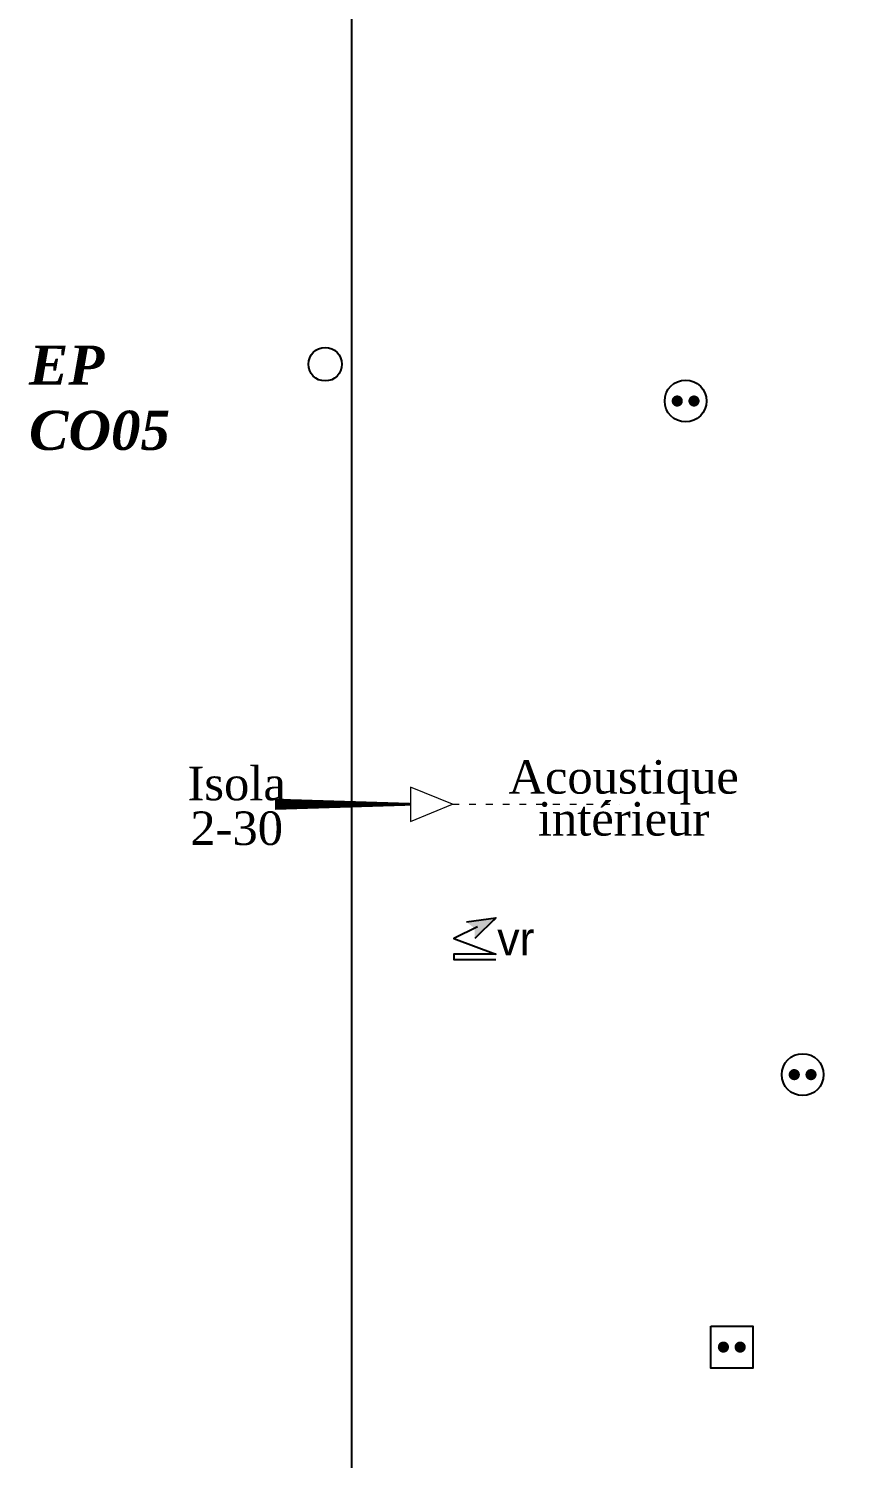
# Model space of a CAD drawing. Header units: millimetres. Extents: x 459337 to 526921, y -375392 to -289779.
# Drawn here: x 459463 to 462389, y -356333 to -351216 of the extents above; entities that cross this region are included whole.
import ezdxf

# ---------------------------------------------------------------- set-up
doc = ezdxf.new("R2010")
doc.units = ezdxf.units.MM
doc.set_wipeout_variables(frame=1)
doc.linetypes.add('ACAD_ISO03W100', pattern=[30, 12, -18])
for name, color, linetype in [('prlm-EAU-EPEXT', 145, 'Continuous'), ('prlm-ELEC-CFO', 201, 'Continuous'), ('prlm-VMC', 93, 'Continuous')]:
    doc.layers.add(name, color=color, linetype=linetype)
doc.layers.add('prlm-ZEROPLOT', color=254, linetype='Continuous', plot=False)
doc.styles.add('prlm-eau-ep', font='timesbi.ttf', dxfattribs={"height": 18})
doc.styles.add('prlm-elec-cfo', font='comic.ttf', dxfattribs={"height": 12})
doc.styles.add('prlm-vmc', font='pala.ttf', dxfattribs={"height": 14})

# ---------------------------------------------------------------- blocks, each defined once
blk = doc.blocks.new('xi.epext')
at = {"layer": 'prlm-EAU-EPEXT', "color": 0, "linetype": 'ByBlock', "lineweight": -2}
blk.add_circle((0, 0), 5, dxfattribs=at)
blk = doc.blocks.new('xi.EA')
at = {"layer": 'prlm-VMC', "color": 0, "linetype": 'ByBlock', "lineweight": 5, "flags": 128}
blk.add_lwpolyline([(-6.17, -15), (6.17, -15), (0, 0)], close=True, dxfattribs=at)
at = {"layer": 'prlm-VMC', "color": 0, "linetype": 'ByBlock', "lineweight": -2, "flags": 128}
blk.add_lwpolyline([(0, -15, 1, 4, 0), (0, -63.63, 1, 1, 0)], format="xyseb", dxfattribs=at)
at = {"layer": 'prlm-VMC', "color": 0, "linetype": 'ByBlock', "lineweight": 5}
blk.add_solid([(0, 0), (6.17, -15), (-6.17, -15), (0, 0)], dxfattribs=at)
at = {"layer": 'prlm-ZEROPLOT', "color": 250, "linetype": 'ACAD_ISO03W100', "lineweight": 0, "ltscale": 0.2}
blk.add_lwpolyline([(0, 0), (0, 60)], dxfattribs=at)
blk = doc.blocks.new('xi.PC-EXT')
at = {"layer": 'prlm-ELEC-CFO', "color": 0, "linetype": 'ByBlock', "lineweight": -2, "flags": 128}
blk.add_lwpolyline([(-7.5, 7.5), (7.5, 7.5), (7.5, -7.5), (-7.5, -7.5)], close=True, dxfattribs=at)
at = {"layer": 'prlm-ELEC-CFO', "color": 0, "linetype": 'ByBlock', "lineweight": 5, "const_width": 2}
for points in [[(-4, 0, 1), (-2, 0, 1)], [(2, 0, 1), (4, 0, 1)]]:
    blk.add_lwpolyline(points, format="xyb", close=True, dxfattribs=at)
blk = doc.blocks.new('xi.VR')
at = {"layer": 'prlm-ELEC-CFO', "lineweight": 5}
blk.add_hatch(color=0, dxfattribs=at).paths.add_polyline_path([(-3, 6), (-0.1, 3.7), (0, 0), (7.5, 7.5)])
at = {"layer": 'prlm-ELEC-CFO', "color": 0}
for points in [[(-3, 6), (7.5, 7.5), (0, 0)], [(0.95, 4.23), (-7.5, 0), (7.5, -5.5), (-7.5, -5.5), (-7.5, -7.5), (7.5, -7.5)]]:
    blk.add_lwpolyline(points, dxfattribs=at)
blk = doc.blocks.new('xi.PC')
at = {"color": 0, "lineweight": 5}
blk.add_wipeout([(-7.5, -7.5), (7.5, -7.5), (7.5, 7.5), (-7.5, 7.5)], dxfattribs=at).dxf.layer = 'prlm-ELEC-CFO'
at = {"layer": 'prlm-ELEC-CFO', "color": 0, "linetype": 'ByBlock', "lineweight": 5, "const_width": 2}
for points in [[(-4, 0, 1), (-2, 0, 1)], [(2, 0, 1), (4, 0, 1)]]:
    blk.add_lwpolyline(points, format="xyb", close=True, dxfattribs=at)
at = {"layer": 'prlm-ELEC-CFO', "color": 0, "linetype": 'ByBlock', "lineweight": -2}
blk.add_circle((0, 0), 7.5, dxfattribs=at)

msp = doc.modelspace()

# ---------------------------------------------------------------- block references
at = {"layer": 'prlm-EAU-EPEXT', "xscale": 11.99999999999999, "yscale": 11.99999999999999, "zscale": 11.99999999999999}
msp.add_blockref('xi.epext', (460525.174, -352416.731), dxfattribs=at)
at = {"layer": 'prlm-ELEC-CFO', "xscale": 10, "yscale": 10, "zscale": 10}
msp.add_blockref('xi.PC-EXT', (461981.645, -355934.471), dxfattribs=at)

# ---------------------------------------------------------------- texts
at = {"layer": 'prlm-EAU-EPEXT', "insert": (459464.357, -352349.847), "char_height": 140, "attachment_point": 1, "style": 'prlm-eau-ep'}
msp.add_mtext_dynamic_manual_height_columns('EP CO05', width=91.58378, gutter_width=75, heights=[0], dxfattribs=at)
at = {"layer": 'prlm-VMC', "char_height": 120, "style": 'prlm-vmc', "bg_fill": 3, "box_fill_scale": 1.1, "bg_fill_color": 256, "bg_fill_transparency": 0}
for s, insert, width, attachment_point, line_spacing_factor in [('Isola\\P2-30', (460208.16, -353998.226), 173.97926, 5, 0.8), ('Acoustique intérieur', (461594.192, -353833.64), 236.73962, 2, 0.75)]:
    msp.add_mtext(s, dxfattribs=dict(at, insert=insert, width=width, attachment_point=attachment_point, line_spacing_factor=line_spacing_factor))

# ---------------------------------------------------------------- next in the draw order: linework, layer by layer
at = {"layer": 'prlm-ZEROPLOT'}
msp.add_lwpolyline([(460621.21, -321131.531), (469527.686, -321131.532), (469527.685, -324328.007), (476621.311, -324326.844), (476621.306, -365259.844), (469151.204, -365259.843), (469146.405, -363469.761), (460621.204, -363469.76)], close=True, dxfattribs=at)

# ---------------------------------------------------------------- next in the draw order: block references
at = {"layer": 'prlm-VMC', "xscale": 10, "yscale": 10, "zscale": 10, "rotation": 269.9999933324887}
msp.add_blockref('xi.EA', (460981.206, -353991.65), dxfattribs=at)

# ---------------------------------------------------------------- next in the draw order: block references
at = {"layer": 'prlm-ELEC-CFO', "xscale": 10, "yscale": 10, "zscale": 10}
for p in [(461816.294, -352548.434), (462235.489, -354959.28)]:
    msp.add_blockref('xi.PC', p, dxfattribs=at)

# ---------------------------------------------------------------- next in the draw order: texts
at = {"layer": 'prlm-ELEC-CFO', "lineweight": 20, "insert": (461208.279, -354472.639), "char_height": 120, "attachment_point": 5, "line_spacing_factor": 0.8, "style": 'prlm-elec-cfo', "bg_fill": 3, "box_fill_scale": 1.1, "bg_fill_color": 256, "bg_fill_transparency": 0}
msp.add_mtext('vr', dxfattribs=at)

# ---------------------------------------------------------------- next in the draw order: block references
at = {"layer": 'prlm-ELEC-CFO', "xscale": 10, "yscale": 10, "zscale": 10}
msp.add_blockref('xi.VR', (461061.103, -354472.639), dxfattribs=at)

doc.saveas('drawing.dxf')
